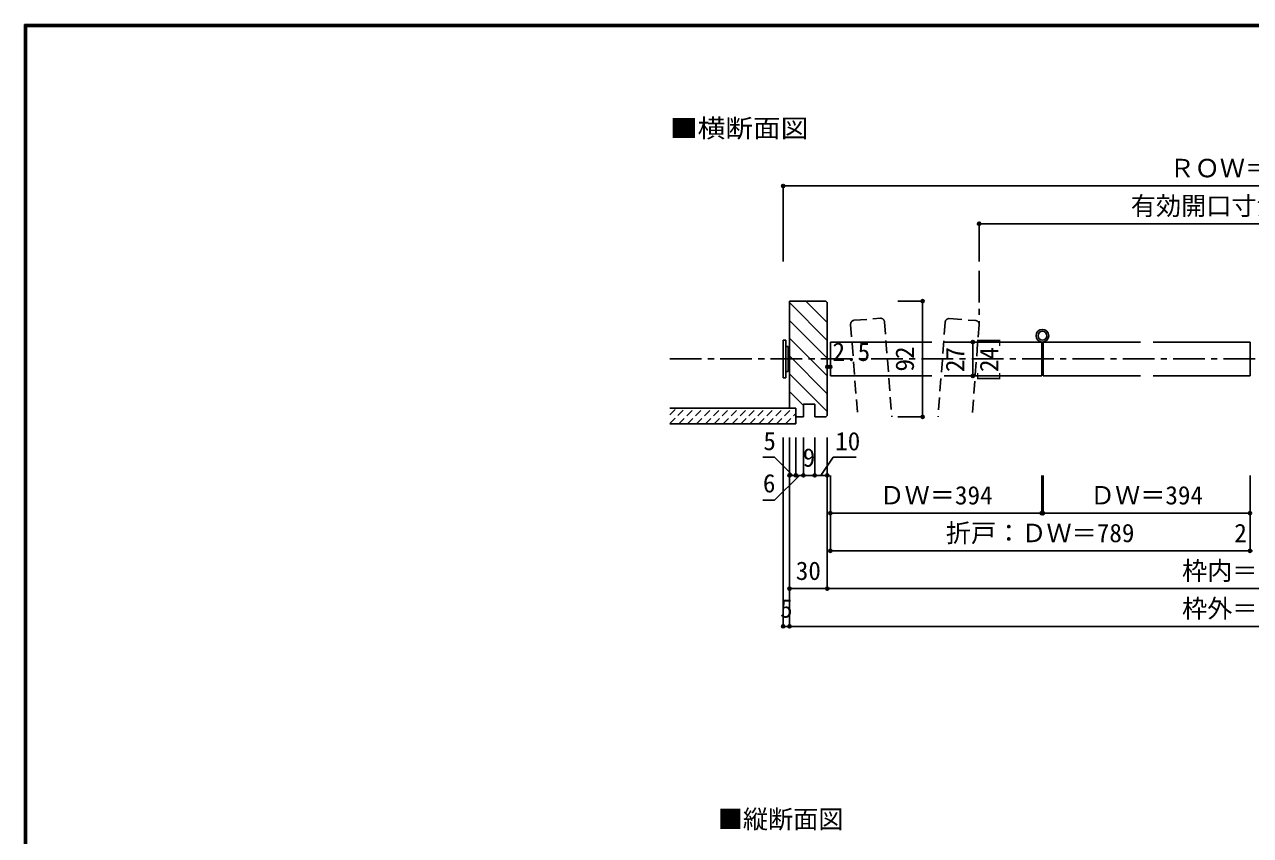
# Model space of a CAD drawing. Units: millimetres, scale not verified. Extents: x -973 to 977, y -718 to 696.
# Drawn here: x -973 to 1, y 51 to 696 of the extents above; entities that cross this region are included whole.
import ezdxf
from ezdxf.enums import TextEntityAlignment as Align

# ---------------------------------------------------------------- set-up
doc = ezdxf.new("R2010")
doc.units = ezdxf.units.MM
doc.header["$LTSCALE"] = 5
doc.header["$PDMODE"] = 32
doc.header["$PDSIZE"] = 2.5
for name, pattern in [('CHAIN1', [8, 5, -1, 1, -1]), ('DASHED1', [1.8, 1.2, -0.6]), ('DASHED2', [3, 2, -1])]:
    doc.linetypes.add(name, pattern=pattern)
for name, color, linetype in [('0-1_通り芯', 4, 'CHAIN1'), ('0-3_仕上げ', 2, 'Continuous'), ('0-4_枠', 3, 'Continuous'), ('0-6_扉', 6, 'Continuous'), ('0-7_金物', 7, 'Continuous'), ('0-A_文字', 7, 'Continuous'), ('0-B_寸法', 7, 'Continuous'), ('0-C_ハッチ', 4, 'DASHED1'), ('F-1_枠', 6, 'Continuous')]:
    doc.layers.add(name, color=color, linetype=linetype)
doc.styles.add('ＭＳ ゴシック', font='')
doc.styles.get('ＭＳ ゴシック').set_extended_font_data('MS Gothic')

msp = doc.modelspace()

# ---------------------------------------------------------------- linework, layer by layer
at = {"layer": '0-1_通り芯'}
for p, q in [((-214.664, 500), (-214.664, 457.764)), ((-460.347, 430), (463.653, 430))]:
    msp.add_line(p, q, dxfattribs=at)
at = {"layer": '0-3_仕上げ'}
for p, q in [((-360.347, 391), (-460.347, 391)), ((-360.347, 378.5), (-360.347, 391)), ((-360.347, 378.5), (-460.347, 378.5))]:
    msp.add_line(p, q, dxfattribs=at)
at = {"layer": '0-3_仕上げ', "color": 3}
msp.add_line((-360.347, 391), (-360.347, 384), dxfattribs=at)
at = {"layer": '0-4_枠'}
for p, q in [((-336.347, 476), (-365.347, 476)), ((-365.347, 476), (-365.347, 391)), ((-360.347, 391), (-365.347, 391)), ((-345.347, 394), (-345.347, 384)), ((-354.347, 384), (-360.347, 384))]:
    msp.add_line(p, q, dxfattribs=at)
for points in [[(-336.347, 476), (-335.347, 475), (-335.347, 385)], [(-345.347, 394), (-354.347, 394), (-354.347, 384)], [(-335.347, 385), (-336.347, 384), (-345.347, 384)]]:
    msp.add_lwpolyline(points, dxfattribs=at)
at = {"layer": '0-6_扉', "color": 2, "linetype": 'DASHED2'}
for p, q in [((-313.975, 460.755), (-293.035, 462.347)), ((-289.816, 459.583), (-284.072, 384)), ((-241.586, 459.355), (-247.313, 384)), ((-238.367, 462.119), (-217.428, 460.528)), ((-316.739, 457.537), (-311.15, 384)), ((-214.664, 457.309), (-220.235, 384))]:
    msp.add_line(p, q, dxfattribs=at)
at = {"layer": '0-6_扉'}
for p, q in [((-332.847, 443.5), (-332.847, 416.5)), ((-332.847, 443.5), (-252.347, 443.5)), ((-242.347, 443.5), (-164.847, 443.5)), ((-164.847, 443.5), (-164.847, 416.5)), ((-163.847, 443.5), (-163.847, 416.5)), ((-163.847, 443.5), (-86.347, 443.5)), ((-163.847, 443.5), (-86.347, 443.5)), ((-76.347, 443.5), (0.653, 443.5)), ((0.653, 416.5), (0.653, 443.5)), ((-332.847, 416.5), (-252.347, 416.5)), ((-242.347, 416.5), (-164.847, 416.5)), ((-163.847, 416.5), (-86.347, 416.5)), ((-76.347, 416.5), (0.653, 416.5))]:
    msp.add_line(p, q, dxfattribs=at)
at = {"layer": '0-6_扉', "color": 2, "linetype": 'DASHED2'}
for centre, start, end in [((-313.747, 457.764), 94.34602, 184.34602), ((-292.808, 459.355), 4.34602, 94.34602), ((-238.595, 459.128), 85.65398, 175.65398), ((-217.655, 457.537), 355.65398, 85.65398)]:
    msp.add_arc(centre, 3, start, end, dxfattribs=at)
at = {"layer": '0-7_金物'}
for p, q in [((-370.347, 445), (-368.347, 445)), ((-370.347, 415), (-370.347, 445)), ((-368.347, 415), (-368.347, 445)), ((-368.347, 440), (-366.347, 440)), ((-366.347, 420), (-366.347, 440)), ((-365.347, 439), (-366.347, 439)), ((-368.347, 420), (-366.347, 420)), ((-366.347, 421), (-365.347, 421)), ((-370.347, 415), (-368.347, 415))]:
    msp.add_line(p, q, dxfattribs=at)
at = {"layer": '0-A_文字'}
for radius in [5, 3.5]:
    msp.add_circle((-164.347, 448.5), radius, dxfattribs=at)
at = {"layer": '0-B_寸法', "color": 4}
for p, q in [((-370.347, 567.5), (373.653, 567.5)), ((-370.347, 567.5), (-370.347, 507.5)), ((-214.664, 537.5), (-214.664, 507.5)), ((-279.359, 476), (-259.563, 476)), ((-259.563, 384), (-259.563, 476)), ((-219.618, 416.5), (-219.618, 443.5)), ((-335.347, 437.29), (-335.347, 423.736)), ((-332.847, 437.29), (-332.847, 423.736)), ((-335.347, 423.736), (-332.847, 423.736)), ((-279.359, 384), (-259.563, 384)), ((-370.347, 217.5), (-370.347, 367.5)), ((-365.347, 217.5), (-365.347, 367.5)), ((-365.347, 337.5), (-365.347, 367.5)), ((-360.347, 337.5), (-360.347, 367.5)), ((-354.347, 337.5), (-354.347, 367.5)), ((-345.347, 337.5), (-345.347, 367.5)), ((-335.347, 247.5), (-335.347, 367.5)), ((-335.347, 337.5), (-335.347, 367.5)), ((-335.347, 337.5), (-365.347, 337.5)), ((-332.847, 277.5), (-332.847, 337.5)), ((-164.847, 307.5), (-164.847, 337.5)), ((-163.847, 307.5), (-163.847, 337.5)), ((0.653, 277.5), (0.653, 337.5)), ((-332.847, 307.5), (-164.847, 307.5)), ((-163.847, 307.5), (0.653, 307.5)), ((-332.847, 277.5), (0.653, 277.5)), ((0.653, 277.5), (2.653, 277.5)), ((-365.347, 247.5), (-335.347, 247.5)), ((-335.347, 247.5), (338.653, 247.5)), ((-370.347, 217.5), (-365.347, 217.5)), ((-365.347, 217.5), (368.653, 217.5))]:
    msp.add_line(p, q, dxfattribs=at)
for points in [[(-214.664, 537.5), (217.97, 537.5), (217.97, 507.5)], [(-362.598, 337.5), (-377.382, 351.966), (-386.563, 351.966)], [(-340.347, 337.5), (-330.534, 351.966), (-312.257, 351.966)], [(-357.382, 337.5), (-377.382, 317.884), (-386.563, 317.884)]]:
    msp.add_lwpolyline(points, dxfattribs=at)
at = {"layer": '0-B_寸法'}
for p in [(-370.347, 567.5), (-214.664, 537.5), (-259.563, 476), (-219.618, 443.5), (-335.347, 423.736), (-332.847, 423.736), (-219.618, 416.5), (-259.563, 384), (-365.347, 337.5), (-360.347, 337.5), (-354.347, 337.5), (-345.347, 337.5), (-335.347, 337.5), (-332.847, 307.5), (-164.847, 307.5), (-163.847, 307.5), (0.653, 307.5), (-332.847, 277.5), (0.653, 277.5), (-365.347, 247.5), (-335.347, 247.5), (-370.347, 217.5), (-365.347, 217.5)]:
    msp.add_point(p, dxfattribs=at)
at = {"layer": '0-C_ハッチ', "linetype": 'Continuous'}
for p, q in [((-365.347, 474.823), (-335.347, 444.823)), ((-365.347, 467.722), (-365.069, 468)), ((-352.381, 476), (-335.347, 458.966)), ((-365.347, 460.681), (-335.347, 430.681)), ((-335.347, 416.539), (-365.347, 446.539)), ((-335.347, 402.397), (-365.347, 432.397)), ((-365.347, 418.255), (-335.347, 388.255)), ((-365.347, 404.113), (-354.347, 393.113)), ((-360.347, 384.971), (-359.376, 384))]:
    msp.add_line(p, q, dxfattribs=at)
at = {"layer": '0-C_ハッチ'}
for p, q in [((-460.347, 378.637), (-447.983, 391)), ((-460.347, 385.708), (-455.054, 391)), ((-453.412, 378.5), (-440.912, 391)), ((-446.341, 378.5), (-433.841, 391)), ((-439.27, 378.5), (-426.77, 391)), ((-432.199, 378.5), (-419.699, 391)), ((-425.128, 378.5), (-412.628, 391)), ((-418.057, 378.5), (-405.557, 391)), ((-410.986, 378.5), (-398.486, 391)), ((-403.915, 378.5), (-391.415, 391)), ((-396.844, 378.5), (-384.344, 391)), ((-389.773, 378.5), (-377.273, 391)), ((-382.702, 378.5), (-370.202, 391)), ((-375.631, 378.5), (-363.131, 391)), ((-368.56, 378.5), (-360.347, 386.713)), ((-361.488, 378.5), (-360.347, 379.642))]:
    msp.add_line(p, q, dxfattribs=at)
at = {"layer": 'F-1_枠'}
for p, q in [((-973.347, 695.833), (-973.347, -700.833)), ((-973.347, 695.833), (976.653, 695.833)), ((-973.347, 695), (976.653, 695)), ((-973.347, 694.167), (976.653, 694.167)), ((-972.514, 695.833), (-972.514, -700.833)), ((-971.68, 695.833), (-971.68, -700.833))]:
    msp.add_line(p, q, dxfattribs=at)

# ---------------------------------------------------------------- texts
at = {"layer": '0-A_文字', "style": 'ＭＳ ゴシック', "width": 1.1}
msp.add_text('■横断面図', height=14.66, dxfattribs=at).set_placement((-460.347, 601.667), align=Align.BOTTOM_LEFT)
at = {"layer": '0-A_文字', "style": 'ＭＳ ゴシック'}
msp.add_text('■縦断面図', height=14.66, dxfattribs=at).set_placement((-422.388, 52.5), align=Align.BOTTOM_LEFT)
at = {"layer": '0-B_寸法', "style": 'ＭＳ ゴシック'}
for s, p in [('ＲＯＷ＝1,655', (-63.347, 570)), ('有効開口寸法＝1,327', (-94.097, 540)), ('2.5', (-331.167, 424.027)), ('5', (-386.132, 353.142)), ('10', (-329.052, 352.963)), ('9', (-354.847, 340)), ('6', (-386.506, 319.544)), ('ＤＷ＝394', (-293.847, 310)), ('ＤＷ＝394', (-126.597, 310)), ('折戸：ＤＷ＝789', (-241.097, 280)), ('2', (-11.836, 280)), ('30', (-360.347, 250)), ('枠内＝1,585', (-53.347, 250)), ('5', (-372.847, 220)), ('枠外＝1,645', (-53.347, 220))]:
    msp.add_text(s, height=14.66, dxfattribs=at).set_placement(p, align=Align.BOTTOM_LEFT)
for s, p in [('92', (-262.064, 420.035)), ('27', (-222.118, 419.625)), ('［24］', (-195.069, 399.625))]:
    msp.add_text(s, height=14.66, rotation=90, dxfattribs=at).set_placement(p, align=Align.BOTTOM_LEFT)

doc.saveas('drawing.dxf')
